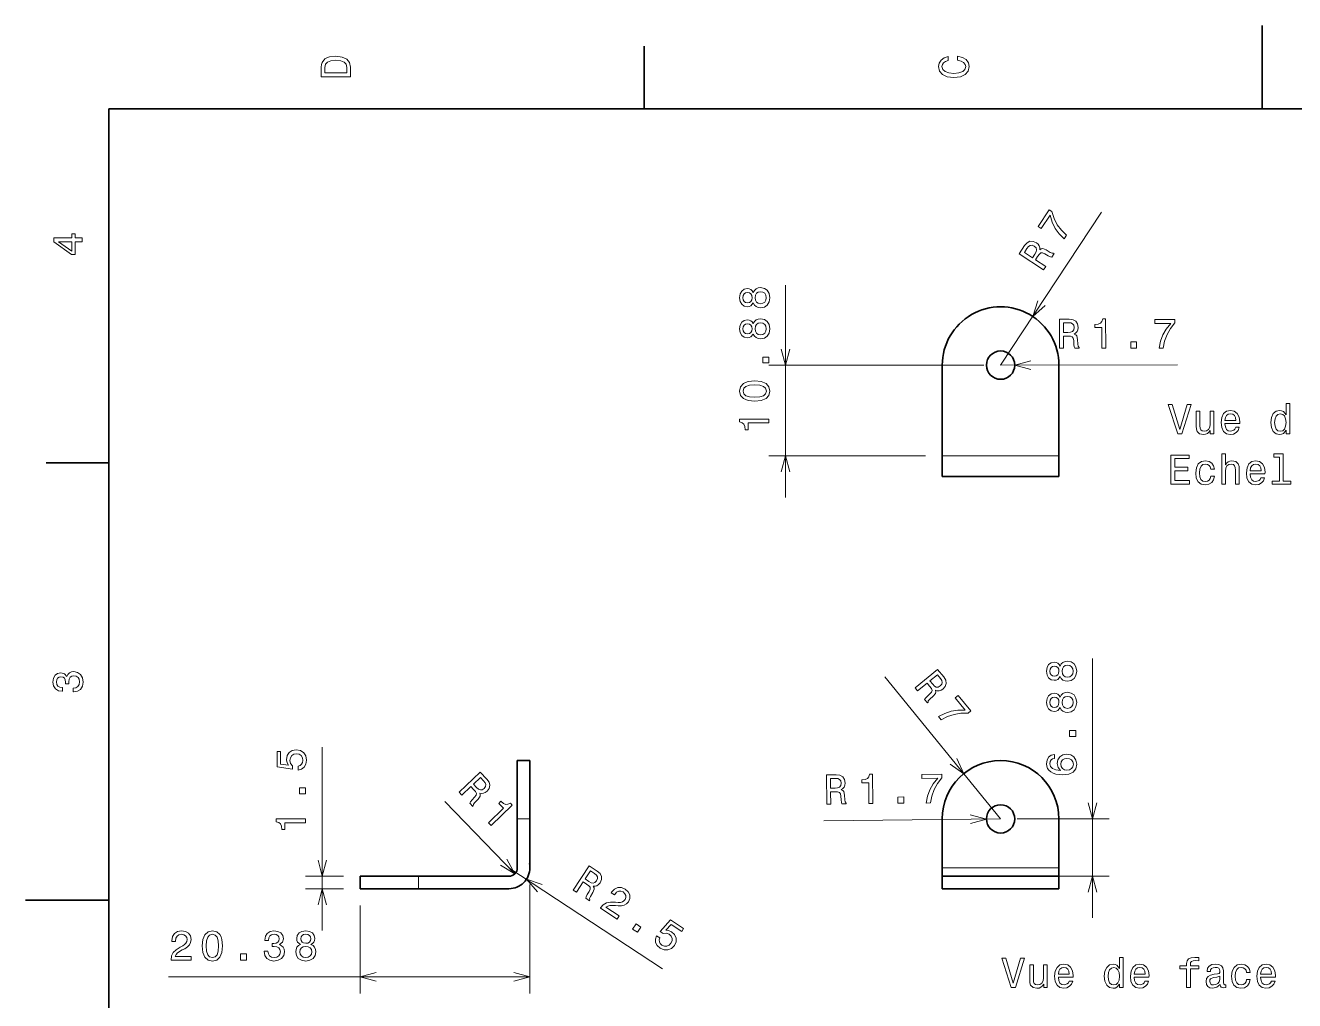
# Model space of a CAD drawing. Extents: x 0 to 297, y 0 to 210.
# Drawn here: x 0 to 152.4, y 92.9 to 210 of the extents above; entities that cross this region are included whole.
import ezdxf

# ---------------------------------------------------------------- set-up
doc = ezdxf.new("R2010")
doc.units = 0

msp = doc.modelspace()

# ---------------------------------------------------------------- linework, layer by layer
at = {"color": 7, "lineweight": 35, "ltscale": 0.25}
for p, q in [((148.5, 200), (148.5, 210)), ((10, 105), (0, 105))]:
    msp.add_line(p, q, dxfattribs=at)
at = {"color": 7, "lineweight": 35, "ltscale": 0.1875}
for p, q in [((74.300003, 200), (74.300003, 207.5)), ((10, 157.5), (2.5, 157.5))]:
    msp.add_line(p, q, dxfattribs=at)
at = {"color": 7, "lineweight": 35}
for p, q in [((287, 200), (10, 200)), ((10, 200), (10, 10))]:
    msp.add_line(p, q, dxfattribs=at)
at = {"color": 7, "lineweight": 13}
for p, q in [((117.094131, 169.214569), (129.21402, 187.575073)), ((91.281265, 153.331284), (91.281265, 178.832169)), ((115.094131, 169.214569), (89.281265, 169.214569)), ((117.094131, 169.214569), (138.33815, 169.270645)), ((128.130325, 102.862732), (128.130325, 133.990097)), ((117.094131, 114.74601), (103.174667, 131.7827)), ((35.653172, 101.362732), (35.653172, 123.370796)), ((117.094131, 114.74601), (95.851227, 114.521561)), ((58.065662, 108.862732), (76.494652, 96.766685)), ((17.202267, 95.784424), (60.565662, 95.784424))]:
    msp.add_line(p, q, dxfattribs=at)
at = {"color": 7, "lineweight": 35, "ltscale": 0.272082}
for p, q in [((110.094131, 169.214569), (110.094131, 158.331284)), ((124.094131, 158.331284), (124.094131, 169.214569)), ((58.065662, 107.862732), (47.182381, 107.862732)), ((58.065662, 106.362732), (47.182381, 106.362732))]:
    msp.add_line(p, q, dxfattribs=at)
at = {"color": 7, "lineweight": 13, "ltscale": 0.470322}
msp.add_line((108.094131, 158.331284), (89.281265, 158.331284), dxfattribs=at)
at = {"color": 7, "lineweight": 13, "ltscale": 0.35}
for p, q in [((110.094131, 158.331284), (124.094131, 158.331284)), ((110.094131, 108.862732), (124.094131, 108.862732))]:
    msp.add_line(p, q, dxfattribs=at)
at = {"color": 7, "lineweight": 35, "ltscale": 0.044194}
for p, q in [((110.094131, 158.331284), (110.094131, 156.563522)), ((124.094131, 158.331284), (124.094131, 156.563522))]:
    msp.add_line(p, q, dxfattribs=at)
at = {"color": 7, "lineweight": 35, "ltscale": 0.018306}
for p, q in [((110.094131, 155.831284), (110.094131, 156.563522)), ((124.094131, 155.831284), (124.094131, 156.563522))]:
    msp.add_line(p, q, dxfattribs=at)
at = {"color": 7, "lineweight": 35, "ltscale": 0.35}
msp.add_line((110.094131, 155.831284), (124.094131, 155.831284), dxfattribs=at)
at = {"color": 7, "lineweight": 35, "ltscale": 0.0375}
for p, q in [((60.565662, 121.74601), (59.065662, 121.74601)), ((40.182381, 106.362732), (40.182381, 107.862732)), ((110.094131, 106.362732), (110.094131, 107.862732)), ((124.094131, 106.362732), (124.094131, 107.862732))]:
    msp.add_line(p, q, dxfattribs=at)
at = {"color": 7, "lineweight": 35, "ltscale": 0.175}
for p, q in [((59.065662, 121.74601), (59.065662, 114.74601)), ((60.565662, 121.74601), (60.565662, 114.74601)), ((47.182381, 107.862732), (40.182381, 107.862732)), ((117.094131, 107.862732), (110.094131, 107.862732)), ((124.094131, 107.862732), (117.094131, 107.862732)), ((47.182381, 106.362732), (40.182381, 106.362732)), ((117.094131, 106.362732), (110.094131, 106.362732)), ((124.094131, 106.362732), (117.094131, 106.362732))]:
    msp.add_line(p, q, dxfattribs=at)
at = {"color": 7, "lineweight": 13, "ltscale": 0.301801}
msp.add_line((58.759998, 108.143074), (50.377956, 116.83075), dxfattribs=at)
at = {"color": 7, "lineweight": 13, "ltscale": 0.0375}
for p, q in [((60.565662, 114.74601), (59.065662, 114.74601)), ((47.182381, 106.362732), (47.182381, 107.862732))]:
    msp.add_line(p, q, dxfattribs=at)
at = {"color": 7, "lineweight": 35, "ltscale": 0.147082}
for p, q in [((59.065662, 108.862732), (59.065662, 114.74601)), ((60.565662, 108.862732), (60.565662, 114.74601)), ((110.094131, 114.74601), (110.094131, 108.862732)), ((124.094131, 108.862732), (124.094131, 114.74601))]:
    msp.add_line(p, q, dxfattribs=at)
at = {"color": 7, "lineweight": 13, "ltscale": 0.275905}
for p, q in [((119.094131, 114.74601), (130.130325, 114.74601)), ((119.094131, 107.862732), (130.130325, 107.862732))]:
    msp.add_line(p, q, dxfattribs=at)
at = {"color": 7, "lineweight": 35, "ltscale": 0.017678}
for p, q in [((110.094131, 108.155624), (110.094131, 108.862732)), ((124.094131, 108.155624), (124.094131, 108.862732))]:
    msp.add_line(p, q, dxfattribs=at)
at = {"color": 7, "lineweight": 13, "ltscale": 0.11323}
for p, q in [((38.182381, 107.862732), (33.653172, 107.862732)), ((38.182381, 106.362732), (33.653172, 106.362732))]:
    msp.add_line(p, q, dxfattribs=at)
at = {"color": 7, "lineweight": 13, "ltscale": 0.326958}
msp.add_line((60.565662, 106.862732), (60.565662, 93.784424), dxfattribs=at)
at = {"color": 7, "lineweight": 35, "ltscale": 0.007322}
for p, q in [((110.094131, 108.155624), (110.094131, 107.862732)), ((124.094131, 108.155624), (124.094131, 107.862732))]:
    msp.add_line(p, q, dxfattribs=at)
at = {"color": 7, "lineweight": 13, "ltscale": 0.264458}
msp.add_line((40.182381, 104.362732), (40.182381, 93.784424), dxfattribs=at)
at = {"color": 7, "lineweight": 13}
for points in [[(35.533215, 204.994965), (35.533215, 203.829971), (39.033215, 203.829971), (39.033215, 204.994965), (38.922264, 205.544678), (38.584366, 205.953171), (38.034657, 206.205338), (37.283215, 206.296112), (36.516644, 206.215424), (36.21405, 206.114563), (35.971977, 205.973343), (35.644165, 205.56485), (35.563473, 205.297562)], [(35.951801, 204.959656), (36.027451, 205.342941), (36.259438, 205.605194), (36.672985, 205.761536), (37.283215, 205.811966), (37.873272, 205.756485), (38.286816, 205.600143), (38.533936, 205.332855), (38.614628, 204.959656), (38.614628, 204.298996), (35.951801, 204.298996)], [(111.93206, 205.817017), (112.35569, 205.716141), (112.658287, 205.549713), (112.844887, 205.317734), (112.905403, 205.045395), (112.814629, 204.71759), (112.54229, 204.460388), (112.098488, 204.28891), (111.483215, 204.233429), (110.872986, 204.28891), (110.424141, 204.455338), (110.151802, 204.71254), (110.055984, 205.045395), (110.106415, 205.287476), (110.247627, 205.494247), (110.474571, 205.655624), (110.787247, 205.766571), (110.787247, 206.245682), (110.308144, 206.094391), (109.94503, 205.832138), (109.718086, 205.474075), (109.637398, 205.045395), (109.763474, 204.510818), (110.116501, 204.10231), (110.696472, 203.840057), (111.483215, 203.749283), (112.269958, 203.840057), (112.84993, 204.10231), (113.208, 204.510818), (113.329041, 205.045395), (113.233215, 205.51442), (112.965927, 205.892654), (112.527161, 206.159943), (111.93206, 206.301163)], [(124.709389, 184.381378), (124.989998, 184.806488), (124.387215, 185.403809), (123.900185, 186.075775), (123.526131, 186.818207), (123.259415, 187.640869), (122.910072, 187.87146), (121.587585, 185.868027), (121.970604, 185.615189), (123.026367, 187.214584), (123.288956, 186.376526), (123.65181, 185.635437), (124.122009, 184.974579)], [(6.833213, 184.02739), (6.833213, 184.481277), (5.965778, 184.481277), (5.965778, 184.98056), (5.56232, 184.98056), (5.56232, 184.481277), (3.408862, 184.481277), (3.408862, 184.022339), (5.521974, 182.489197), (5.965778, 182.489197), (5.965778, 184.02739)], [(5.56232, 182.912827), (3.993876, 184.02739), (5.56232, 184.02739)], [(122.252548, 180.659485), (122.510933, 181.050919), (121.277718, 181.864975), (121.541664, 182.264816), (121.748772, 182.551117), (121.929939, 182.697403), (122.135513, 182.706726), (122.411629, 182.5849), (122.804321, 182.355896), (123.069321, 182.217224), (123.249969, 182.170502), (123.541695, 182.612427), (123.461723, 182.665222), (123.279976, 182.64621), (123.038879, 182.757004), (122.548035, 183.038727), (122.151466, 183.197769), (121.978127, 183.173203), (121.798141, 183.074463), (121.804054, 183.312286), (121.734535, 183.527374), (121.59935, 183.725388), (121.392944, 183.897888), (121.000504, 184.072342), (120.624207, 184.079025), (120.280899, 183.906815), (119.976128, 183.564117), (119.331558, 182.587646)], [(120.26165, 183.218536), (120.456383, 183.458603), (120.655823, 183.586807), (120.878151, 183.60321), (121.134644, 183.488281), (121.350975, 183.285034), (121.423279, 183.074158), (121.371231, 182.830536), (121.217239, 182.551483), (120.91996, 182.101135), (119.947701, 182.74292)], [(87.395096, 176.688797), (87.536308, 176.431595), (87.732994, 176.255081), (87.98011, 176.144119), (88.277664, 176.108826), (88.726509, 176.189514), (89.074493, 176.421509), (89.296394, 176.799744), (89.382126, 177.314148), (89.296394, 177.823517), (89.074493, 178.201767), (88.726509, 178.433746), (88.277664, 178.519485), (87.98011, 178.479141), (87.732994, 178.37323), (87.536308, 178.191681), (87.395096, 177.939514), (87.274063, 178.141235), (87.107635, 178.282455), (86.905907, 178.368195), (86.658783, 178.398453), (86.30072, 178.317749), (86.013252, 178.105942), (85.826653, 177.763), (85.75605, 177.314148), (85.826653, 176.86026), (86.013252, 176.517319), (86.30072, 176.300461), (86.658783, 176.224823), (86.905907, 176.250031), (87.107635, 176.33577)], [(86.699135, 176.703918), (86.477234, 176.744263), (86.305763, 176.865311), (86.199852, 177.056946), (86.159508, 177.314148), (86.199852, 177.566315), (86.305763, 177.757965), (86.477234, 177.878998), (86.699135, 177.924377), (86.926079, 177.878998), (87.102592, 177.757965), (87.218582, 177.566315), (87.253891, 177.314148), (87.213539, 177.056946), (87.102592, 176.865311), (86.926079, 176.744263)], [(88.267578, 176.592972), (88.00029, 176.638367), (87.798553, 176.784607), (87.667435, 177.011566), (87.62204, 177.314148), (87.667435, 177.61171), (87.798553, 177.838654), (88.00029, 177.984909), (88.267578, 178.035339), (88.555038, 177.984909), (88.771896, 177.838654), (88.913109, 177.61171), (88.958496, 177.314148), (88.913109, 177.011566), (88.771896, 176.784607), (88.555038, 176.638367)], [(87.395096, 172.952774), (87.536308, 172.695572), (87.732994, 172.519058), (87.98011, 172.408096), (88.277664, 172.372803), (88.726509, 172.453491), (89.074493, 172.685486), (89.296394, 173.063721), (89.382126, 173.578125), (89.296394, 174.087494), (89.074493, 174.465744), (88.726509, 174.697723), (88.277664, 174.783463), (87.98011, 174.743118), (87.732994, 174.637207), (87.536308, 174.455658), (87.395096, 174.203491), (87.274063, 174.405212), (87.107635, 174.546432), (86.905907, 174.632172), (86.658783, 174.66243), (86.30072, 174.581726), (86.013252, 174.369919), (85.826653, 174.026978), (85.75605, 173.578125), (85.826653, 173.124237), (86.013252, 172.781296), (86.30072, 172.564438), (86.658783, 172.4888), (86.905907, 172.514008), (87.107635, 172.599747)], [(86.699135, 172.967896), (86.477234, 173.00824), (86.305763, 173.129288), (86.199852, 173.320923), (86.159508, 173.578125), (86.199852, 173.830292), (86.305763, 174.021942), (86.477234, 174.142975), (86.699135, 174.188354), (86.926079, 174.142975), (87.102592, 174.021942), (87.218582, 173.830292), (87.253891, 173.578125), (87.213539, 173.320923), (87.102592, 173.129288), (86.926079, 173.00824)], [(88.267578, 172.856949), (88.00029, 172.902344), (87.798553, 173.048584), (87.667435, 173.275543), (87.62204, 173.578125), (87.667435, 173.875687), (87.798553, 174.102631), (88.00029, 174.248886), (88.267578, 174.299316), (88.555038, 174.248886), (88.771896, 174.102631), (88.913109, 173.875687), (88.958496, 173.578125), (88.913109, 173.275543), (88.771896, 173.048584), (88.555038, 172.902344)], [(124.182198, 171.233276), (124.651215, 171.234528), (124.647316, 172.712189), (125.126419, 172.71344), (125.479485, 172.699249), (125.701576, 172.629227), (125.823051, 172.46312), (125.874268, 172.16571), (125.900681, 171.711884), (125.931725, 171.414413), (125.992714, 171.238068), (126.522247, 171.239456), (126.521996, 171.335281), (126.405624, 171.476181), (126.364594, 171.738327), (126.327797, 172.30307), (126.240959, 172.721436), (126.124619, 172.852249), (125.94281, 172.947586), (126.144203, 173.074203), (126.28495, 173.251083), (126.375137, 173.473236), (126.404694, 173.740601), (126.33297, 174.164047), (126.130402, 174.481232), (125.797043, 174.671997), (125.342987, 174.736359), (124.172958, 174.733276)], [(125.21299, 174.307343), (125.520706, 174.277893), (125.737816, 174.182648), (125.874451, 174.0065), (125.92057, 173.729233), (125.870911, 173.4366), (125.735214, 173.25972), (125.503464, 173.168335), (125.185806, 173.142273), (124.646187, 173.140854), (124.643112, 174.305832)], [(129.25206, 171.246674), (129.710999, 171.247879), (129.701691, 174.773087), (129.358749, 174.772171), (129.268784, 174.464294), (129.087784, 174.25705), (128.810715, 174.135284), (128.427551, 174.093918), (128.428482, 173.735855), (129.245483, 173.738007)], [(136.113861, 171.264786), (136.62323, 171.266129), (136.787445, 172.098694), (137.077911, 172.876129), (137.489548, 173.598389), (138.02739, 174.275604), (138.026276, 174.694199), (135.625717, 174.687851), (135.626923, 174.228928), (137.54335, 174.233978), (136.990387, 173.551682), (136.573685, 172.839493), (136.283173, 172.08223)], [(132.730865, 171.255844), (133.426834, 171.25769), (133.42485, 172.009125), (132.728882, 172.007294)], [(89.281265, 169.494125), (89.281265, 170.190094), (88.529823, 170.190094), (88.529823, 169.494125)], [(87.571609, 164.890671), (88.363396, 164.966309), (88.928238, 165.203339), (89.271179, 165.581589), (89.382126, 166.106079), (89.271179, 166.625534), (88.928238, 167.003784), (88.363396, 167.235764), (87.571609, 167.316452), (86.784866, 167.235764), (86.472183, 167.139954), (86.214981, 167.003784), (85.87204, 166.625534), (85.75605, 166.106079), (85.87204, 165.581589), (86.220024, 165.203339), (86.784866, 164.966309)], [(87.571609, 165.374817), (86.96138, 165.415161), (86.522621, 165.541245), (86.265411, 165.768188), (86.174637, 166.106079), (86.265411, 166.438934), (86.522621, 166.665878), (86.96138, 166.791962), (87.571609, 166.832306), (88.186882, 166.791962), (88.625648, 166.665878), (88.882851, 166.438934), (88.968582, 166.106079), (88.882851, 165.768188), (88.625648, 165.541245), (88.186882, 165.415161)], [(151.376556, 161.39325), (151.376556, 160.974655), (151.820358, 160.974655), (151.820358, 164.595688), (151.381592, 164.595688), (151.381592, 163.269318), (151.043701, 163.652603), (150.836929, 163.743393), (150.599899, 163.778687), (150.171219, 163.677826), (149.838364, 163.395401), (149.621506, 162.941513), (149.545868, 162.331284), (149.621506, 161.721054), (149.838364, 161.262115), (150.171219, 160.974655), (150.599899, 160.87883), (150.836929, 160.914139), (151.048737, 161.004913)], [(139.48967, 164.479706), (138.612137, 161.499146), (137.709412, 164.479706), (137.230301, 164.479706), (138.359985, 160.974655), (138.864304, 160.974655), (139.968765, 164.479706)], [(142.692108, 163.682861), (142.248306, 163.682861), (142.248306, 162.119461), (142.197876, 161.756363), (142.05162, 161.49411), (141.824677, 161.332718), (141.52713, 161.282288), (141.2901, 161.322632), (141.138794, 161.44368), (141.05307, 161.650452), (141.032898, 161.942947), (141.032898, 163.682861), (140.589081, 163.682861), (140.589081, 161.902603), (140.604218, 161.54454), (140.700043, 161.246994), (140.992554, 160.974655), (141.461563, 160.87883), (141.71373, 160.914139), (141.930588, 161.004913), (142.117188, 161.161255), (142.268478, 161.388199), (142.268478, 160.974655), (142.692108, 160.974655)], [(144.028564, 162.200165), (145.803787, 162.200165), (145.808823, 162.406937), (145.728134, 162.986908), (145.506241, 163.420624), (145.153214, 163.682861), (144.684189, 163.778687), (144.22525, 163.677826), (143.872223, 163.395401), (143.645279, 162.936478), (143.56459, 162.331284), (143.640244, 161.710968), (143.867188, 161.25708), (144.215164, 160.974655), (144.669067, 160.87883), (145.062439, 160.944397), (145.385193, 161.11586), (145.622223, 161.388199), (145.758392, 161.751312), (145.319641, 161.751312), (145.228851, 161.549576), (145.097733, 161.398285), (144.724533, 161.277252), (144.437073, 161.332718), (144.220215, 161.509232), (144.078995, 161.796707), (144.028564, 162.185028)], [(144.028564, 162.573364), (144.084045, 162.921341), (144.220215, 163.178543), (144.426987, 163.334885), (144.699326, 163.390366), (144.966614, 163.334885), (145.173386, 163.178543), (145.299469, 162.921341), (145.344849, 162.573364)], [(150.675537, 163.38028), (150.968048, 163.309662), (151.189957, 163.112976), (151.321075, 162.785172), (151.371506, 162.331284), (151.321075, 161.872345), (151.189957, 161.54454), (150.968048, 161.342804), (150.675537, 161.277252), (150.398163, 161.342804), (150.186356, 161.54454), (150.045135, 161.877396), (149.999756, 162.331284), (150.045135, 162.780136), (150.186356, 163.107941), (150.398163, 163.309662)], [(89.281265, 162.279282), (89.281265, 162.73822), (85.75605, 162.73822), (85.75605, 162.395279), (86.06369, 162.304504), (86.270462, 162.12294), (86.391495, 161.845566), (86.431839, 161.46228), (86.789909, 161.46228), (86.789909, 162.279282)], [(143.640244, 154.927826), (144.084045, 154.927826), (144.084045, 156.491226), (144.12944, 156.849289), (144.275681, 157.111542), (144.50264, 157.272934), (144.805222, 157.33345), (145.047302, 157.28302), (145.198593, 157.146851), (145.274246, 156.919907), (145.299469, 156.61731), (145.299469, 154.927826), (145.743271, 154.927826), (145.743271, 156.708084), (145.723099, 157.066162), (145.632309, 157.363708), (145.334763, 157.636032), (144.870789, 157.731857), (144.618622, 157.696564), (144.401764, 157.600739), (144.220215, 157.449432), (144.084045, 157.242661), (144.084045, 158.548859), (143.640244, 158.548859)], [(150.594849, 158.175659), (150.594849, 155.301025), (149.682022, 155.301025), (149.682022, 154.927826), (151.946442, 154.927826), (151.946442, 155.301025), (151.038651, 155.301025), (151.038651, 158.548859), (149.89888, 158.548859), (149.89888, 158.175659)], [(137.55307, 154.927826), (139.772079, 154.927826), (139.772079, 155.351456), (138.017044, 155.351456), (138.017044, 156.536621), (139.580444, 156.536621), (139.580444, 156.9552), (138.017044, 156.9552), (138.017044, 158.004196), (139.731735, 158.004196), (139.731735, 158.427826), (137.55307, 158.427826)], [(142.328995, 156.738342), (142.767761, 156.738342), (142.676987, 157.1418), (142.460129, 157.459534), (142.122223, 157.656219), (141.683472, 157.731857), (141.199326, 157.630997), (140.831161, 157.348572), (140.599182, 156.889648), (140.518478, 156.274368), (140.594131, 155.664139), (140.821075, 155.210251), (141.179138, 154.927826), (141.668335, 154.832001), (142.102051, 154.907654), (142.439957, 155.119461), (142.671936, 155.452316), (142.772812, 155.896118), (142.349182, 155.896118), (142.273529, 155.613708), (142.132309, 155.401886), (141.930588, 155.270767), (141.683472, 155.230423), (141.375839, 155.295975), (141.153931, 155.497711), (141.017761, 155.825516), (140.972366, 156.28949), (141.017761, 156.743393), (141.158966, 157.071198), (141.385925, 157.272934), (141.683472, 157.343536), (141.945709, 157.298141), (142.142395, 157.182144), (142.273529, 156.990509)], [(147.06459, 156.153336), (148.839813, 156.153336), (148.844849, 156.360107), (148.76416, 156.940079), (148.542252, 157.373795), (148.18924, 157.636032), (147.720215, 157.731857), (147.261276, 157.630997), (146.908249, 157.348572), (146.681305, 156.889648), (146.600616, 156.284454), (146.67627, 155.664139), (146.903214, 155.210251), (147.25119, 154.927826), (147.705078, 154.832001), (148.09845, 154.897568), (148.421219, 155.069031), (148.658249, 155.34137), (148.794418, 155.704483), (148.355652, 155.704483), (148.264877, 155.502747), (148.133759, 155.351456), (147.760559, 155.230423), (147.473099, 155.285889), (147.256241, 155.462402), (147.115021, 155.749878), (147.06459, 156.138199)], [(147.06459, 156.526535), (147.120071, 156.874512), (147.256241, 157.131714), (147.463013, 157.288055), (147.735336, 157.343536), (148.00264, 157.288055), (148.209412, 157.131714), (148.33548, 156.874512), (148.380875, 156.526535)], [(106.824875, 130.476089), (107.12162, 130.112885), (108.265923, 131.047806), (108.569054, 130.676788), (108.780693, 130.393829), (108.866417, 130.177322), (108.814117, 129.978287), (108.615608, 129.750977), (108.280067, 129.444275), (108.068794, 129.232574), (107.97039, 129.074036), (108.305435, 128.663956), (108.379639, 128.724579), (108.415604, 128.903748), (108.593155, 129.100922), (109.008232, 129.485626), (109.278137, 129.816864), (109.30629, 129.989655), (109.265625, 130.190887), (109.490891, 130.114441), (109.716927, 130.11676), (109.946205, 130.186859), (110.17234, 130.33255), (110.455719, 130.655258), (110.574135, 131.012497), (110.51194, 131.39151), (110.275536, 131.784485), (109.535255, 132.690552)], [(124.244156, 131.846725), (124.385368, 131.589523), (124.582054, 131.41301), (124.82917, 131.302063), (125.126724, 131.266754), (125.575569, 131.347443), (125.923553, 131.579437), (126.145454, 131.957687), (126.231186, 132.472092), (126.145454, 132.981461), (125.923553, 133.359695), (125.575569, 133.59169), (125.126724, 133.677429), (124.82917, 133.63707), (124.582054, 133.531174), (124.385368, 133.349609), (124.244156, 133.097443), (124.123123, 133.299179), (123.956696, 133.440384), (123.754967, 133.526123), (123.507843, 133.556381), (123.14978, 133.475693), (122.862312, 133.263885), (122.675713, 132.920929), (122.60511, 132.472092), (122.675713, 132.018204), (122.862312, 131.675262), (123.14978, 131.458405), (123.507843, 131.382751), (123.754967, 131.407974), (123.956696, 131.493698)], [(123.548195, 131.861862), (123.326294, 131.902206), (123.154823, 132.023239), (123.048912, 132.21489), (123.008568, 132.472092), (123.048912, 132.724243), (123.154823, 132.915894), (123.326294, 133.036926), (123.548195, 133.082321), (123.775139, 133.036926), (123.951653, 132.915894), (124.067642, 132.724243), (124.102951, 132.472092), (124.062599, 132.21489), (123.951653, 132.023239), (123.775139, 131.902206)], [(125.116638, 131.750916), (124.849342, 131.796295), (124.647614, 131.942551), (124.516495, 132.169495), (124.4711, 132.472092), (124.516495, 132.769638), (124.647614, 132.996582), (124.849342, 133.142838), (125.116638, 133.193268), (125.404099, 133.142838), (125.620956, 132.996582), (125.762169, 132.769638), (125.807556, 132.472092), (125.762169, 132.169495), (125.620956, 131.942551), (125.404099, 131.796295)], [(5.73379, 129.979111), (5.769093, 129.979111), (6.253242, 130.059799), (6.616354, 130.296829), (6.848343, 130.670029), (6.934078, 131.164276), (6.848343, 131.688766), (6.626441, 132.082138), (6.273415, 132.334305), (5.819525, 132.425079), (5.521974, 132.384735), (5.279899, 132.273788), (5.0933, 132.092224), (4.957133, 131.850143), (4.684798, 132.177963), (4.251081, 132.293961), (3.857709, 132.218307), (3.560158, 132.00145), (3.373559, 131.648422), (3.307997, 131.164276), (3.388689, 130.710388), (3.610591, 130.362396), (3.963617, 130.135452), (4.432637, 130.059799), (4.46794, 130.059799), (4.46794, 130.508652), (4.145173, 130.548996), (3.913184, 130.680115), (3.771974, 130.891937), (3.721542, 131.189484), (3.761888, 131.451736), (3.867795, 131.643372), (4.039265, 131.759369), (4.271254, 131.804764), (4.518372, 131.759369), (4.684798, 131.638336), (4.785663, 131.426514), (4.815922, 131.139053), (4.810879, 130.942368), (5.209294, 130.942368), (5.199208, 131.189484), (5.244596, 131.507217), (5.365634, 131.744247), (5.56232, 131.885452), (5.819525, 131.935883), (6.112032, 131.880417), (6.328891, 131.734161), (6.465058, 131.502167), (6.510447, 131.194534), (6.460014, 130.876801), (6.308718, 130.644821), (6.066643, 130.498566), (5.73379, 130.443085)], [(109.860611, 131.614792), (110.031822, 131.357422), (110.094826, 131.12886), (110.044281, 130.911728), (109.8582, 130.70108), (109.599777, 130.555069), (109.376938, 130.548828), (109.159859, 130.671051), (108.939308, 130.901138), (108.597885, 131.319031), (109.500038, 132.056107)], [(109.646507, 127.022552), (109.968788, 126.628098), (110.718483, 127.025711), (111.50499, 127.290588), (112.325119, 127.426636), (113.189873, 127.436333), (113.514023, 127.701172), (111.995178, 129.560165), (111.639778, 129.269791), (112.85231, 127.785728), (111.974075, 127.784561), (111.158569, 127.658798), (110.38768, 127.406685)], [(124.244156, 128.110703), (124.385368, 127.8535), (124.582054, 127.676987), (124.82917, 127.56604), (125.126724, 127.530731), (125.575569, 127.611427), (125.923553, 127.843414), (126.145454, 128.221664), (126.231186, 128.736069), (126.145454, 129.245438), (125.923553, 129.623672), (125.575569, 129.855667), (125.126724, 129.941406), (124.82917, 129.901047), (124.582054, 129.795151), (124.385368, 129.613586), (124.244156, 129.36142), (124.123123, 129.563156), (123.956696, 129.704361), (123.754967, 129.7901), (123.507843, 129.820358), (123.14978, 129.73967), (122.862312, 129.527863), (122.675713, 129.184906), (122.60511, 128.736069), (122.675713, 128.282181), (122.862312, 127.93924), (123.14978, 127.722382), (123.507843, 127.646729), (123.754967, 127.671944), (123.956696, 127.757683)], [(123.548195, 128.125839), (123.326294, 128.166183), (123.154823, 128.287216), (123.048912, 128.478867), (123.008568, 128.736069), (123.048912, 128.98822), (123.154823, 129.179871), (123.326294, 129.300903), (123.548195, 129.346298), (123.775139, 129.300903), (123.951653, 129.179871), (124.067642, 128.98822), (124.102951, 128.736069), (124.062599, 128.478867), (123.951653, 128.287216), (123.775139, 128.166183)], [(125.116638, 128.014893), (124.849342, 128.060272), (124.647614, 128.206528), (124.516495, 128.433472), (124.4711, 128.736069), (124.516495, 129.033615), (124.647614, 129.260559), (124.849342, 129.406815), (125.116638, 129.457245), (125.404099, 129.406815), (125.620956, 129.260559), (125.762169, 129.033615), (125.807556, 128.736069), (125.762169, 128.433472), (125.620956, 128.206528), (125.404099, 128.060272)], [(126.130325, 124.652061), (126.130325, 125.348022), (125.378883, 125.348022), (125.378883, 124.652061)], [(32.740349, 120.602066), (33.153893, 120.71302), (33.476658, 120.960136), (33.678391, 121.32325), (33.754036, 121.787224), (33.663258, 122.296593), (33.416138, 122.695007), (33.022766, 122.947166), (32.518448, 123.042992), (32.049423, 122.957253), (31.681269, 122.715179), (31.444239, 122.336937), (31.358503, 121.847748), (31.419022, 121.469505), (31.585447, 121.176994), (30.642365, 121.318207), (30.642365, 122.851349), (30.228821, 122.851349), (30.228821, 120.980309), (32.084728, 120.702934), (32.084728, 121.106392), (31.847696, 121.398895), (31.761961, 121.772095), (31.817436, 122.094864), (31.978821, 122.34198), (32.225937, 122.498322), (32.543663, 122.553795), (32.861385, 122.498322), (33.108505, 122.336937), (33.264843, 122.089821), (33.32032, 121.772095), (33.285015, 121.504807), (33.169022, 121.298035), (32.987465, 121.146736), (32.740349, 121.071091)], [(123.57341, 122.474396), (123.164909, 122.378571), (122.862312, 122.15667), (122.67067, 121.813736), (122.60511, 121.369926), (122.640411, 121.07238), (122.736237, 120.81517), (122.89257, 120.588226), (123.114471, 120.396584), (123.391853, 120.245293), (123.729752, 120.134338), (124.128166, 120.063736), (124.577011, 120.043564), (125.293152, 120.124252), (125.812599, 120.371368), (126.125282, 120.769783), (126.231186, 121.314453), (126.140411, 121.80365), (125.903381, 122.176849), (125.530182, 122.418922), (125.056122, 122.504654), (124.577011, 122.418922), (124.208855, 122.186935), (123.976868, 121.828865), (123.896179, 121.385056), (123.99704, 120.905952), (124.2845, 120.547882), (123.729752, 120.623535), (123.331337, 120.784912), (123.094299, 121.032036), (123.013611, 121.374969), (123.053955, 121.627136), (123.159866, 121.818779), (123.33638, 121.944855), (123.57341, 122.010422)], [(125.061157, 122.015465), (125.378883, 121.959984), (125.620956, 121.818779), (125.782341, 121.591827), (125.832779, 121.30941), (125.782341, 121.011856), (125.625999, 120.784912), (125.383926, 120.638664), (125.066208, 120.593269), (124.753525, 120.643707), (124.516495, 120.784912), (124.365196, 121.016907), (124.309723, 121.329582), (124.365196, 121.601913), (124.511452, 121.818779), (124.748482, 121.959984)], [(52.090393, 117.936333), (52.41605, 117.598801), (53.479454, 118.624794), (53.812115, 118.280006), (54.046345, 118.015442), (54.149609, 117.806732), (54.11388, 117.604065), (53.934765, 117.361176), (53.625629, 117.027878), (53.432507, 116.7995), (53.347496, 116.633392), (53.715176, 116.252304), (53.784134, 116.318832), (53.805218, 116.500359), (53.965931, 116.711479), (54.347908, 117.129074), (54.589619, 117.481415), (54.603443, 117.655937), (54.546341, 117.853127), (54.777142, 117.795494), (55.002216, 117.816429), (55.224937, 117.905174), (55.438305, 118.068985), (55.694149, 118.41394), (55.782734, 118.779724), (55.689537, 119.152321), (55.421566, 119.52449), (54.609177, 120.366501)], [(55.022026, 119.321213), (55.213852, 119.078812), (55.295467, 118.856216), (55.262985, 118.635658), (55.094887, 118.4104), (54.849365, 118.243599), (54.627792, 118.219032), (54.401386, 118.322952), (54.162632, 118.534096), (53.787952, 118.92244), (54.626335, 119.731331)], [(96.22345, 116.525604), (96.692444, 116.530563), (96.676826, 118.008148), (97.155907, 118.013206), (97.509071, 118.001808), (97.731705, 117.933556), (97.8545, 117.768417), (97.908073, 117.471413), (97.93808, 117.017815), (97.971481, 116.720596), (98.033859, 116.544739), (98.56337, 116.550331), (98.562363, 116.646149), (98.444878, 116.786125), (98.401764, 117.047928), (98.360497, 117.612366), (98.270348, 118.030029), (98.152969, 118.15992), (97.970413, 118.253815), (98.170799, 118.382019), (98.310135, 118.560013), (98.398567, 118.782867), (98.425995, 119.050461), (98.350922, 119.47332), (98.145844, 119.788895), (97.810989, 119.977013), (97.35643, 120.037773), (96.18647, 120.025414)], [(97.229843, 119.607742), (97.537781, 119.580734), (97.755646, 119.487206), (97.893661, 119.312141), (97.941986, 119.035263), (97.894646, 118.742233), (97.760345, 118.564293), (97.529335, 118.471069), (97.211891, 118.442497), (96.672302, 118.436798), (96.659988, 119.601715)], [(101.293045, 116.57917), (101.751953, 116.584023), (101.714706, 120.109039), (101.371788, 120.105415), (101.284264, 119.796837), (101.104904, 119.588158), (100.828827, 119.464195), (100.445984, 119.419807), (100.449768, 119.061752), (101.266724, 119.070389)], [(108.15448, 116.651665), (108.663818, 116.657051), (108.821442, 117.490891), (109.105728, 118.270599), (109.511627, 118.996109), (110.044083, 119.677567), (110.039665, 120.09613), (107.639221, 120.07077), (107.644073, 119.611862), (109.560387, 119.632103), (109.012856, 118.94545), (108.601807, 118.229965), (108.317307, 117.470436)], [(33.653172, 117.768784), (33.653172, 118.464745), (32.901733, 118.464745), (32.901733, 117.768784)], [(104.771667, 116.615929), (105.467598, 116.623276), (105.459656, 117.37468), (104.763733, 117.367325)], [(55.610588, 114.287781), (55.929245, 113.957504), (58.466175, 116.405182), (58.228058, 116.651978), (57.943638, 116.503708), (57.66877, 116.490799), (57.389072, 116.606369), (57.09391, 116.854187), (56.836227, 116.605568), (57.4035, 116.017609)], [(33.653172, 114.289963), (33.653172, 114.748894), (30.127954, 114.748894), (30.127954, 114.40596), (30.435593, 114.315178), (30.642365, 114.133621), (30.763403, 113.856247), (30.803747, 113.472961), (31.161818, 113.472961), (31.161818, 114.289963)], [(65.762009, 106.203484), (66.154114, 105.946129), (66.964935, 107.181465), (67.365471, 106.918564), (67.652306, 106.712204), (67.799072, 106.531418), (67.808937, 106.325867), (67.687828, 106.049438), (67.459854, 105.656151), (67.321877, 105.390793), (67.275612, 105.210014), (67.718307, 104.919449), (67.770889, 104.999557), (67.751404, 105.181259), (67.861572, 105.422638), (68.141998, 105.914215), (68.300018, 106.311203), (68.274994, 106.484474), (68.175789, 106.664207), (68.41362, 106.658913), (68.628525, 106.728996), (68.82618, 106.8647), (68.998146, 107.071548), (69.171577, 107.464447), (69.177269, 107.840759), (69.004166, 108.183617), (68.660683, 108.487488), (67.682533, 109.129509)], [(68.315842, 108.201065), (68.556419, 108.006958), (68.685135, 107.807861), (68.702118, 107.585579), (68.58786, 107.328781), (68.385193, 107.111916), (68.1745, 107.03907), (67.930748, 107.090477), (67.651291, 107.243736), (67.200157, 107.539841), (67.839409, 108.513771)], [(69.047607, 104.046951), (71.058723, 102.726936), (71.296707, 103.089531), (69.707214, 104.132813), (69.925819, 104.272858), (70.185524, 104.337662), (70.849998, 104.329842), (71.181778, 104.293053), (71.579033, 104.291702), (71.915558, 104.372444), (72.192673, 104.546486), (72.420242, 104.801292), (72.581024, 105.202499), (72.565506, 105.610825), (72.378166, 105.987152), (72.027573, 106.307755), (71.575775, 106.501747), (71.137932, 106.5056), (70.732224, 106.31945), (70.3908, 105.946327), (70.352058, 105.887299), (70.735733, 105.635475), (70.757874, 105.669205), (70.983994, 105.931), (71.236198, 106.067085), (71.506042, 106.083008), (71.77681, 105.971649), (71.993668, 105.768982), (72.105782, 105.544586), (72.115913, 105.302673), (72.022476, 105.068405), (71.865662, 104.893829), (71.677628, 104.781982), (71.448624, 104.727188), (71.180092, 104.722466), (70.842789, 104.750816), (70.258026, 104.760612), (69.78447, 104.673294), (69.390221, 104.449455), (69.055908, 104.059601)], [(72.908775, 101.512634), (73.490608, 101.130745), (73.902939, 101.758957), (73.321106, 102.140846)], [(75.778305, 100.721085), (75.644142, 100.314476), (75.673622, 99.909042), (75.866493, 99.541145), (76.212875, 99.223312), (76.688515, 99.019707), (77.157196, 99.007675), (77.583855, 99.198174), (77.940689, 99.567207), (78.126373, 100.006355), (78.126015, 100.446968), (77.939865, 100.852676), (77.577942, 101.192787), (77.228523, 101.349739), (76.892662, 101.371109), (77.528206, 102.082047), (78.809921, 101.240784), (79.036842, 101.58651), (77.472641, 102.613182), (76.222382, 101.213837), (76.559669, 100.992455), (76.934273, 101.030106), (77.29332, 100.897003), (77.532707, 100.673515), (77.650749, 100.403), (77.645851, 100.110619), (77.517883, 99.81456), (77.297165, 99.579384), (77.026649, 99.461342), (76.734268, 99.46624), (76.438217, 99.594208), (76.234131, 99.770386), (76.124916, 99.98082), (76.098053, 100.215622), (76.17041, 100.463722)], [(17.489731, 97.784424), (19.895351, 97.784424), (19.895351, 98.218147), (17.994053, 98.218147), (18.09996, 98.455177), (18.281517, 98.651863), (18.841316, 99.009933), (19.138866, 99.161224), (19.471718, 99.37809), (19.708752, 99.630249), (19.844917, 99.927795), (19.895351, 100.265694), (19.809616, 100.689323), (19.572582, 101.022179), (19.209473, 101.233994), (18.740452, 101.309647), (18.256302, 101.223907), (17.888145, 100.986877), (17.651115, 100.608635), (17.570423, 100.109352), (17.570423, 100.03875), (18.029358, 100.03875), (18.029358, 100.079094), (18.074745, 100.422035), (18.210911, 100.674194), (18.427773, 100.835579), (18.715237, 100.891052), (19.007744, 100.840622), (19.224602, 100.714539), (19.36581, 100.517853), (19.416245, 100.270737), (19.380939, 100.03875), (19.285118, 99.842064), (19.123737, 99.670593), (18.901833, 99.519295), (18.604282, 99.35791), (18.110046, 99.045235), (17.762066, 98.712379), (17.555294, 98.308922), (17.489731, 97.799561)], [(21.240883, 99.49408), (21.316532, 98.702293), (21.553562, 98.137451), (21.931805, 97.79451), (22.456303, 97.683563), (22.975754, 97.79451), (23.353996, 98.137451), (23.585983, 98.702293), (23.666676, 99.49408), (23.585983, 100.280823), (23.490162, 100.593506), (23.353996, 100.850708), (22.975754, 101.193649), (22.456303, 101.309647), (21.931805, 101.193649), (21.553562, 100.845665), (21.316532, 100.280823)], [(21.725033, 99.49408), (21.765381, 100.104309), (21.89146, 100.543076), (22.118404, 100.800278), (22.456303, 100.891052), (22.789154, 100.800278), (23.016098, 100.543076), (23.142181, 100.104309), (23.182526, 99.49408), (23.142181, 98.878807), (23.016098, 98.440048), (22.789154, 98.182838), (22.456303, 98.097107), (22.118404, 98.182838), (21.89146, 98.440048), (21.765381, 98.878807)], [(28.657454, 98.88385), (28.657454, 98.848549), (28.738146, 98.364395), (28.975178, 98.001282), (29.348375, 97.769295), (29.842611, 97.683563), (30.367107, 97.769295), (30.760479, 97.991196), (31.012642, 98.344223), (31.103418, 98.798119), (31.063074, 99.095665), (30.952122, 99.337738), (30.770567, 99.524338), (30.528492, 99.660507), (30.8563, 99.932838), (30.972296, 100.366562), (30.896646, 100.759933), (30.679789, 101.05748), (30.326761, 101.24408), (29.842611, 101.309647), (29.388721, 101.228951), (29.040739, 101.00705), (28.813793, 100.654022), (28.738146, 100.185005), (28.738146, 100.149704), (29.186993, 100.149704), (29.227339, 100.472466), (29.358463, 100.704453), (29.570278, 100.845665), (29.867828, 100.896095), (30.130075, 100.855751), (30.321718, 100.749847), (30.437714, 100.578377), (30.483103, 100.34639), (30.437714, 100.099266), (30.316675, 99.932838), (30.10486, 99.831978), (29.817396, 99.80172), (29.62071, 99.806763), (29.62071, 99.408348), (29.867828, 99.418434), (30.185553, 99.373047), (30.422583, 99.252007), (30.563793, 99.055321), (30.614225, 98.798119), (30.55875, 98.505608), (30.412497, 98.28875), (30.180508, 98.15258), (29.872871, 98.107193), (29.555149, 98.157623), (29.32316, 98.308922), (29.176907, 98.550995), (29.121431, 98.88385)], [(33.039009, 99.670593), (32.781807, 99.529381), (32.605293, 99.332695), (32.494339, 99.085579), (32.459038, 98.788025), (32.53973, 98.33918), (32.771721, 97.991196), (33.149963, 97.769295), (33.664368, 97.683563), (34.173737, 97.769295), (34.551979, 97.991196), (34.783966, 98.33918), (34.869701, 98.788025), (34.829353, 99.085579), (34.72345, 99.332695), (34.541893, 99.529381), (34.28973, 99.670593), (34.491459, 99.791634), (34.632668, 99.958061), (34.718407, 100.15979), (34.748665, 100.406906), (34.667973, 100.764977), (34.456158, 101.052437), (34.113216, 101.239037), (33.664368, 101.309647), (33.21048, 101.239037), (32.867538, 101.052437), (32.650681, 100.764977), (32.575035, 100.406906), (32.60025, 100.15979), (32.685982, 99.958061)], [(33.054138, 100.366562), (33.094486, 100.588463), (33.215523, 100.759933), (33.407166, 100.865837), (33.664368, 100.906181), (33.916531, 100.865837), (34.108173, 100.759933), (34.22921, 100.588463), (34.274601, 100.366562), (34.22921, 100.139618), (34.108173, 99.963104), (33.916531, 99.847107), (33.664368, 99.811806), (33.407166, 99.85215), (33.215523, 99.963104), (33.094486, 100.139618)], [(32.943188, 98.798119), (32.988579, 99.065407), (33.13483, 99.267136), (33.361778, 99.398262), (33.664368, 99.443649), (33.961922, 99.398262), (34.188866, 99.267136), (34.335121, 99.065407), (34.385551, 98.798119), (34.335121, 98.510651), (34.188866, 98.293793), (33.961922, 98.15258), (33.664368, 98.107193), (33.361778, 98.15258), (33.13483, 98.293793), (32.988579, 98.510651)], [(25.844341, 97.784424), (26.540306, 97.784424), (26.540306, 98.535866), (25.844341, 98.535866)], [(119.489662, 98.011147), (118.612144, 95.030602), (117.709404, 98.011147), (117.230301, 98.011147), (118.359985, 94.506104), (118.864304, 94.506104), (119.968773, 98.011147)], [(131.376556, 94.92469), (131.376556, 94.506104), (131.820358, 94.506104), (131.820358, 98.127144), (131.381592, 98.127144), (131.381592, 96.800774), (131.043701, 97.184059), (130.836929, 97.274834), (130.599899, 97.310135), (130.171219, 97.209274), (129.838364, 96.926849), (129.621506, 96.472961), (129.545868, 95.862732), (129.621506, 95.252502), (129.838364, 94.793564), (130.171219, 94.506104), (130.599899, 94.410286), (130.836929, 94.445587), (131.048737, 94.536362)], [(139.435638, 96.7453), (139.435638, 94.506104), (139.87944, 94.506104), (139.87944, 96.7453), (140.888077, 96.7453), (140.888077, 97.123535), (139.87944, 97.123535), (139.87944, 97.289963), (139.914734, 97.491692), (140.030731, 97.627861), (140.227417, 97.708549), (140.509842, 97.738815), (140.888077, 97.718643), (140.888077, 98.101929), (140.408966, 98.127144), (139.97525, 98.081749), (139.672668, 97.945587), (139.491104, 97.708549), (139.435638, 97.370659), (139.435638, 97.123535), (138.623672, 97.123535), (138.623672, 96.7453)], [(122.692116, 97.214317), (122.248306, 97.214317), (122.248306, 95.650917), (122.197876, 95.287804), (122.05162, 95.025558), (121.824677, 94.864174), (121.52713, 94.813744), (121.2901, 94.854088), (121.138802, 94.975121), (121.053062, 95.181892), (121.03289, 95.474403), (121.03289, 97.214317), (120.589088, 97.214317), (120.589088, 95.434059), (120.604218, 95.075989), (120.700043, 94.778435), (120.992546, 94.506104), (121.461563, 94.410286), (121.71373, 94.445587), (121.930588, 94.536362), (122.117188, 94.692703), (122.268486, 94.919647), (122.268486, 94.506104), (122.692116, 94.506104)], [(124.028572, 95.731606), (125.803787, 95.731606), (125.80883, 95.938377), (125.728134, 96.518349), (125.506233, 96.952072), (125.153214, 97.214317), (124.684189, 97.310135), (124.225258, 97.209274), (123.872231, 96.926849), (123.645287, 96.467918), (123.56459, 95.862732), (123.640244, 95.242416), (123.867188, 94.788521), (124.215172, 94.506104), (124.66906, 94.410286), (125.062431, 94.475845), (125.385201, 94.647316), (125.622231, 94.919647), (125.7584, 95.282761), (125.319633, 95.282761), (125.228859, 95.081032), (125.097733, 94.929733), (124.724533, 94.808701), (124.437073, 94.864174), (124.220215, 95.040688), (124.079002, 95.328148), (124.028572, 95.716476)], [(124.028572, 96.104805), (124.084045, 96.452789), (124.220215, 96.709991), (124.426987, 96.866333), (124.699318, 96.921806), (124.966614, 96.866333), (125.173386, 96.709991), (125.299461, 96.452789), (125.344849, 96.104805)], [(130.675537, 96.91172), (130.968048, 96.841118), (131.189957, 96.644432), (131.321075, 96.31662), (131.371506, 95.862732), (131.321075, 95.403801), (131.189957, 95.075989), (130.968048, 94.87426), (130.675537, 94.808701), (130.398163, 94.87426), (130.186356, 95.075989), (130.045135, 95.408844), (129.999756, 95.862732), (130.045135, 96.311577), (130.186356, 96.639389), (130.398163, 96.841118)], [(133.136642, 95.731606), (134.91185, 95.731606), (134.916901, 95.938377), (134.836212, 96.518349), (134.614304, 96.952072), (134.261276, 97.214317), (133.792267, 97.310135), (133.333328, 97.209274), (132.980301, 96.926849), (132.753357, 96.467918), (132.672668, 95.862732), (132.748306, 95.242416), (132.97525, 94.788521), (133.323242, 94.506104), (133.77713, 94.410286), (134.170502, 94.475845), (134.493271, 94.647316), (134.730301, 94.919647), (134.86647, 95.282761), (134.427704, 95.282761), (134.336929, 95.081032), (134.205811, 94.929733), (133.832611, 94.808701), (133.545135, 94.864174), (133.328278, 95.040688), (133.187073, 95.328148), (133.136642, 95.716476)], [(133.136642, 96.104805), (133.192108, 96.452789), (133.328278, 96.709991), (133.535049, 96.866333), (133.807388, 96.921806), (134.074677, 96.866333), (134.281448, 96.709991), (134.407532, 96.452789), (134.452927, 96.104805)], [(143.465164, 94.859131), (143.465164, 94.844002), (143.490387, 94.672531), (143.56604, 94.551491), (143.883759, 94.455673), (144.130875, 94.496017), (144.130875, 94.838959), (144.024963, 94.82383), (143.883759, 94.889389), (143.858536, 95.091118), (143.858536, 96.493134), (143.798019, 96.851204), (143.621506, 97.103363), (143.313873, 97.254662), (142.880157, 97.310135), (142.456528, 97.249619), (142.143845, 97.078148), (141.947159, 96.81086), (141.881592, 96.457832), (141.881592, 96.427574), (142.280014, 96.427574), (142.315308, 96.639389), (142.42627, 96.790688), (142.607819, 96.881462), (142.865021, 96.916763), (143.112152, 96.891548), (143.288651, 96.815903), (143.394562, 96.684776), (143.429871, 96.50322), (143.409698, 96.291405), (143.32901, 96.185501), (143.127274, 96.135063), (142.749023, 96.094719), (142.315308, 96.003944), (142.007675, 95.84256), (141.826126, 95.590401), (141.770645, 95.217201), (141.821075, 94.884346), (141.977417, 94.63723), (142.229584, 94.480888), (142.57756, 94.425415), (143.046585, 94.531319)], [(146.617188, 96.31662), (147.055939, 96.31662), (146.965164, 96.720078), (146.748306, 97.037804), (146.410416, 97.234489), (145.971649, 97.310135), (145.487503, 97.209274), (145.119354, 96.926849), (144.88736, 96.467918), (144.806671, 95.852646), (144.882324, 95.242416), (145.109253, 94.788521), (145.467331, 94.506104), (145.956528, 94.410286), (146.390244, 94.485931), (146.728134, 94.697746), (146.960129, 95.030602), (147.060989, 95.474403), (146.63736, 95.474403), (146.561707, 95.191986), (146.420502, 94.980164), (146.218765, 94.849045), (145.971649, 94.808701), (145.664017, 94.87426), (145.442108, 95.075989), (145.305939, 95.403801), (145.260559, 95.867775), (145.305939, 96.321663), (145.447159, 96.649475), (145.674103, 96.851204), (145.971649, 96.921806), (146.233902, 96.876419), (146.430588, 96.760429), (146.561707, 96.568787)], [(148.316757, 95.731606), (150.091965, 95.731606), (150.097015, 95.938377), (150.016327, 96.518349), (149.794418, 96.952072), (149.441391, 97.214317), (148.972366, 97.310135), (148.513443, 97.209274), (148.160416, 96.926849), (147.933472, 96.467918), (147.852783, 95.862732), (147.928421, 95.242416), (148.155365, 94.788521), (148.503357, 94.506104), (148.957245, 94.410286), (149.350616, 94.475845), (149.673386, 94.647316), (149.910416, 94.919647), (150.046585, 95.282761), (149.607819, 95.282761), (149.517044, 95.081032), (149.385925, 94.929733), (149.012726, 94.808701), (148.72525, 94.864174), (148.508392, 95.040688), (148.367188, 95.328148), (148.316757, 95.716476)], [(148.316757, 96.104805), (148.372223, 96.452789), (148.508392, 96.709991), (148.715164, 96.866333), (148.987503, 96.921806), (149.254791, 96.866333), (149.461563, 96.709991), (149.587646, 96.452789), (149.633026, 96.104805)], [(143.414734, 95.454231), (143.354218, 95.191986), (143.192841, 94.99025), (142.95076, 94.859131), (142.653214, 94.813744), (142.461563, 94.838959), (142.325394, 94.919647), (142.23967, 95.06086), (142.214447, 95.257545), (142.234619, 95.434059), (142.315308, 95.560135), (142.638077, 95.701347), (143.046585, 95.761864), (143.414734, 95.882904)]]:
    msp.add_lwpolyline(points, close=True, dxfattribs=at)
for points in [[(121.582718, 176.953979), (120.950455, 175.056549), (122.446724, 176.383636)], [(90.763626, 171.146423), (91.281265, 169.214569), (91.798904, 171.146423)], [(120.724602, 169.741791), (118.794128, 169.219055), (120.727341, 168.706512)], [(91.798904, 156.399429), (91.281265, 158.331284), (90.763626, 156.399429)], [(111.042068, 121.335281), (112.665215, 120.166771), (111.843781, 121.990303)], [(127.612686, 116.677864), (128.130325, 114.74601), (128.647964, 116.677864)], [(113.467949, 114.190033), (115.394226, 114.72805), (113.457016, 115.22525)], [(35.135532, 109.794579), (35.653172, 107.862732), (36.170807, 109.794579)], [(57.046127, 109.173927), (58.759998, 108.143074), (57.791164, 109.892754)], [(62.054756, 106.863632), (60.155678, 107.490929), (61.486679, 105.998131)], [(128.647964, 105.930878), (128.130325, 107.862732), (127.612686, 105.930878)], [(36.170807, 104.430878), (35.653172, 106.362732), (35.135532, 104.430878)], [(42.114235, 96.302063), (40.182381, 95.784424), (42.114235, 95.266785)], [(58.633812, 95.266785), (60.565662, 95.784424), (58.633812, 96.302063)]]:
    msp.add_lwpolyline(points, dxfattribs=at)
at = {"color": 7, "lineweight": 35}
for centre in [(117.094131, 169.214569), (117.094131, 114.74601)]:
    msp.add_circle(centre, 1.7, dxfattribs=at)
for centre, radius, start, end in [((117.094131, 169.214569), 7, 0, 180.000005), ((117.094131, 114.74601), 7, 360, 179.999995), ((58.065662, 108.862732), 2.5, 269.999997, 0), ((58.065662, 108.862732), 1, 269.999997, 0)]:
    msp.add_arc(centre, radius, start, end, dxfattribs=at)
at = {"color": 7, "lineweight": 13}
for radius, start, end in [(1, 199.382665, 200.40845), (2.5, 326.720733, 12.55734)]:
    msp.add_arc((58.065662, 108.862732), radius, start, end, dxfattribs=at)

doc.saveas('drawing.dxf')
